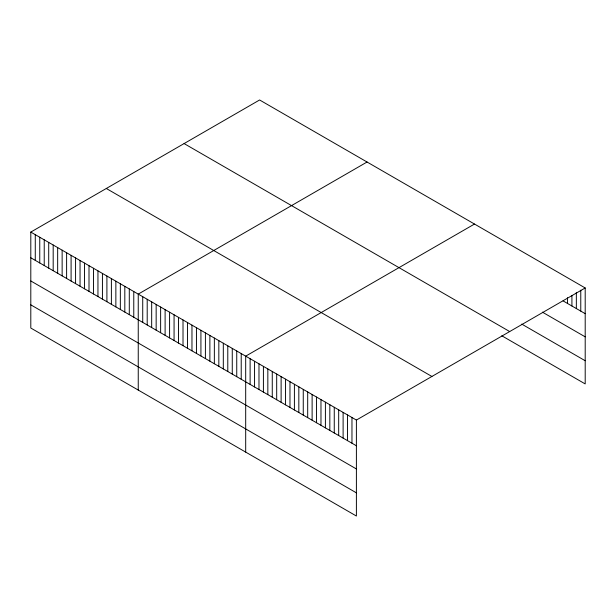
<?xml version="1.0" encoding="UTF-8"?>
<svg xmlns="http://www.w3.org/2000/svg" width="616" height="616" viewBox="0 0 616 616"><rect width="100%" height="100%" fill="white"/><g stroke="black" fill="none" stroke-linecap="round" stroke-linejoin="round"><path stroke-width="0.92" d="M30.8 232.078L356.395 420.058L356.395 516.023L30.8 328.035L30.8 232.078L259.606 99.977L585.2 287.965L585.2 383.922L501.801 335.774M367.051 162.016L138.246 294.109L138.246 390.074M474.497 224.047L245.692 356.148L245.692 452.106M356.395 420.058L585.2 287.965M563.062 300.885L585.2 313.667M542.396 312.135L585.2 336.852M521.729 324.093L585.2 360.737M184.099 143.574L509.694 331.554M106.306 188.488L431.901 376.468M30.8 257.781L356.395 445.768M30.8 280.965L356.395 468.953M30.8 304.851L356.395 492.838M580.773 290.167L580.773 311.111M576.345 292.369L576.345 308.554M571.918 295.526L571.918 305.998M567.49 297.728L567.49 303.442M351.967 417.502L351.967 443.212M347.54 414.945L347.54 440.656M343.112 412.389L343.112 438.099M338.685 409.832L338.685 435.535M334.257 407.276L334.257 432.979M329.83 404.72L329.83 430.422M325.402 402.163L325.402 427.866M320.975 399.607L320.975 425.31M316.547 397.05L316.547 422.753M312.12 394.494L312.12 420.197M307.692 391.938L307.692 417.64M303.257 389.381L303.257 415.084M298.829 386.825L298.829 412.528M294.402 384.269L294.402 409.971M289.974 381.712L289.974 407.415M285.547 379.156L285.547 404.858M281.119 376.599L281.119 402.302M276.692 374.043L276.692 399.745M272.264 371.486L272.264 397.189M267.837 368.93L267.837 394.633M263.409 366.374L263.409 392.076M258.982 363.817L258.982 389.52M254.554 361.261L254.554 386.964M250.119 358.705L250.119 384.407M241.218 353.561L241.218 379.264M236.744 350.974L236.744 376.684M232.263 348.394L232.263 374.097M227.789 345.807L227.789 371.51M223.308 343.22L223.308 368.93M218.834 340.64L218.834 366.343M214.353 338.053L214.353 363.756M209.879 335.466L209.879 361.176M205.405 332.886L205.405 358.589M200.924 330.299L200.924 356.002M196.45 327.712L196.45 353.422M191.969 325.125L191.969 350.835M187.495 322.545L187.495 348.248M183.014 319.958L183.014 345.661M178.54 317.371L178.54 343.081M174.066 314.791L174.066 340.494M169.585 312.204L169.585 337.907M165.111 309.617L165.111 335.327M160.63 307.038L160.63 332.74M156.156 304.45L156.156 330.153M151.675 301.863L151.675 327.573M147.201 299.284L147.201 324.986M142.727 296.696L142.727 322.399M133.772 291.53L133.772 317.232M129.291 288.942L129.291 314.645M124.817 286.355L124.817 312.066M120.343 283.776L120.343 309.478M115.862 281.189L115.862 306.891M111.388 278.601L111.388 304.312M106.907 276.022L106.907 301.725M102.433 273.435L102.433 299.137M97.952 270.848L97.952 296.558M93.478 268.26L93.478 293.971M89.004 265.681L89.004 291.383M84.523 263.094L84.523 288.796M80.049 260.506L80.049 286.217M75.568 257.927L75.568 283.63M71.094 255.34L71.094 281.042M66.613 252.752L66.613 278.463M62.139 250.173L62.139 275.876M57.665 247.586L57.665 273.288M53.184 244.999L53.184 270.709M48.71 242.419L48.71 268.122M44.229 239.832L44.229 265.535M39.755 237.245L39.755 262.955M35.274 234.665L35.274 260.368"/></g></svg>
